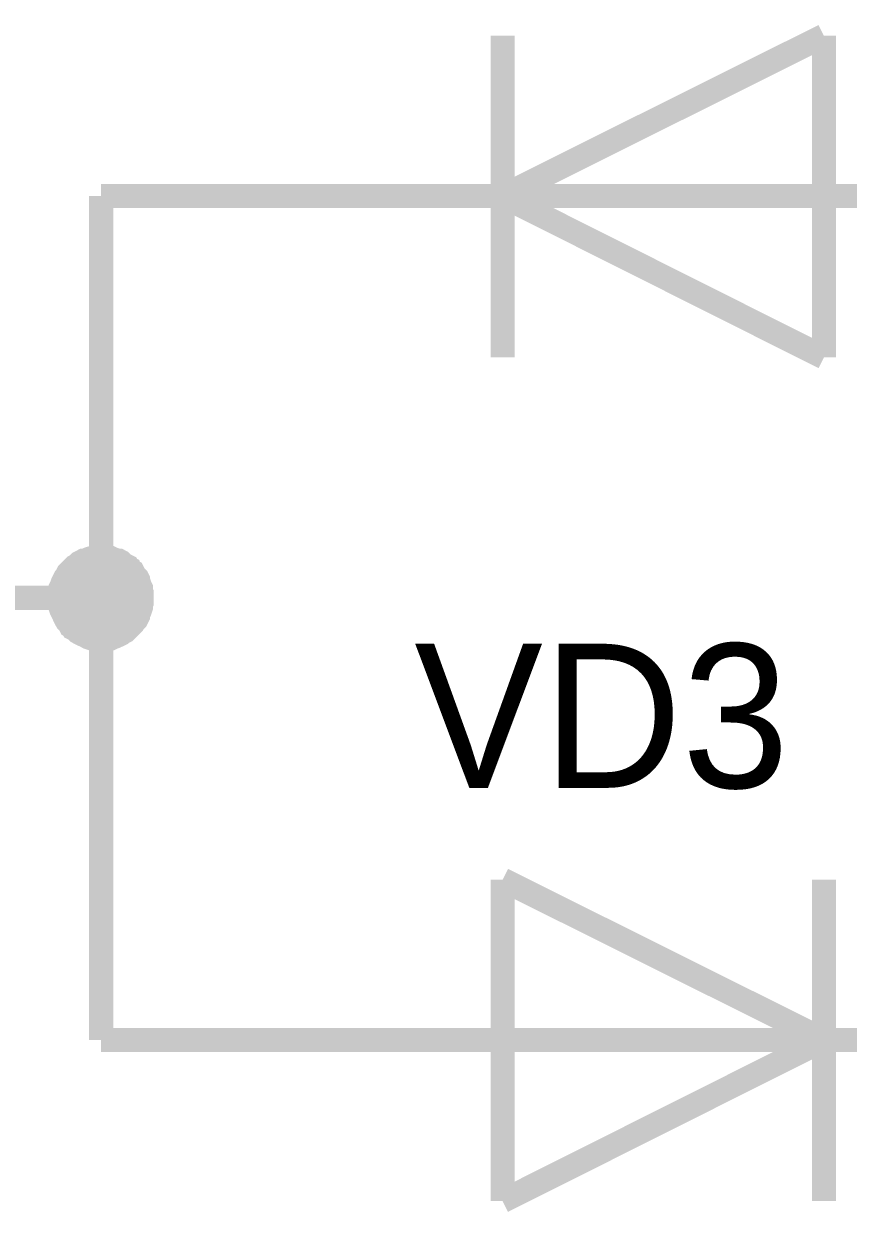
# Model space of a CAD drawing. Header units: inches. Extents: x 0 to 420, y 0 to 297.
# Drawn here: x 208.54 to 218.8, y 184.34 to 199.14 of the extents above; entities that cross this region are included whole.
import ezdxf

# ---------------------------------------------------------------- set-up
doc = ezdxf.new("R2010")
doc.units = ezdxf.units.IN
doc.layers.add('Sheet', color=255, linetype='Continuous')

msp = doc.modelspace()

# ---------------------------------------------------------------- linework, layer by layer
at = {"layer": 'Sheet'}
for points, const_width in [([(214.502, 196.996), (218.5, 198.99)], 0.3), ([(214.502, 198.99), (214.502, 194.99)], 0.3), ([(218.5, 198.99), (218.5, 194.99)], 0.3), ([(214.502, 196.996), (209.507, 196.996)], 0.3), ([(209.507, 186.499), (209.507, 191.999), (209.507, 196.996)], 0.3), ([(218.5, 194.99), (214.502, 196.996)], 0.3), ([(218.5, 196.996), (214.502, 196.996)], 0.3), ([(218.5, 196.996), (223.506, 196.996)], 0.3), ([(208.992, 191.999), (208.992, 192.022), (208.992, 192.055), (209.003, 192.078), (209.003, 192.1), (209.003, 192.122), (209.015, 192.145), (209.026, 192.178), (209.037, 192.201), (209.048, 192.223), (209.059, 192.246), (209.07, 192.257), (209.082, 192.279), (209.093, 192.302), (209.115, 192.324), (209.126, 192.335), (209.149, 192.358), (209.16, 192.369), (209.182, 192.391), (209.205, 192.402), (209.216, 192.414), (209.238, 192.436), (209.261, 192.447), (209.283, 192.459), (209.306, 192.459), (209.328, 192.47), (209.35, 192.481), (209.384, 192.492), (209.406, 192.492), (209.429, 192.492), (209.451, 192.503), (209.485, 192.503), (209.507, 192.503)], 0.3), ([(208.992, 191.999), (208.992, 192.022), (208.992, 192.055), (209.003, 192.078), (209.003, 192.1), (209.003, 192.122), (209.015, 192.145), (209.026, 192.178), (209.037, 192.201), (209.048, 192.223), (209.059, 192.246), (209.07, 192.257), (209.082, 192.279), (209.093, 192.302), (209.115, 192.324), (209.126, 192.335), (209.149, 192.358), (209.16, 192.369), (209.182, 192.391), (209.205, 192.402), (209.216, 192.414), (209.238, 192.436), (209.261, 192.447), (209.283, 192.459), (209.306, 192.459), (209.328, 192.47), (209.35, 192.481), (209.384, 192.492), (209.406, 192.492), (209.429, 192.492), (209.451, 192.503), (209.485, 192.503), (209.507, 192.503)], 0.3), ([(208.992, 191.999), (208.992, 192.022), (208.992, 192.055), (209.003, 192.078), (209.003, 192.1), (209.003, 192.122), (209.015, 192.145), (209.026, 192.178), (209.037, 192.201), (209.048, 192.223), (209.059, 192.246), (209.07, 192.257), (209.082, 192.279), (209.093, 192.302), (209.115, 192.324), (209.126, 192.335), (209.149, 192.358), (209.16, 192.369), (209.182, 192.391), (209.205, 192.402), (209.216, 192.414), (209.238, 192.436), (209.261, 192.447), (209.283, 192.459), (209.306, 192.459), (209.328, 192.47), (209.35, 192.481), (209.384, 192.492), (209.406, 192.492), (209.429, 192.492), (209.451, 192.503), (209.485, 192.503), (209.507, 192.503)], 0.3), ([(208.992, 191.999), (208.992, 192.022), (208.992, 192.055), (209.003, 192.078), (209.003, 192.1), (209.003, 192.122), (209.015, 192.145), (209.026, 192.178), (209.037, 192.201), (209.048, 192.223), (209.059, 192.246), (209.07, 192.257), (209.082, 192.279), (209.093, 192.302), (209.115, 192.324), (209.126, 192.335), (209.149, 192.358), (209.16, 192.369), (209.182, 192.391), (209.205, 192.402), (209.216, 192.414), (209.238, 192.436), (209.261, 192.447), (209.283, 192.459), (209.306, 192.459), (209.328, 192.47), (209.35, 192.481), (209.384, 192.492), (209.406, 192.492), (209.429, 192.492), (209.451, 192.503), (209.485, 192.503), (209.507, 192.503)], 0.3), ([(208.992, 191.999), (208.992, 192.022), (208.992, 192.055), (209.003, 192.078), (209.003, 192.1), (209.003, 192.122), (209.015, 192.145), (209.026, 192.178), (209.037, 192.201), (209.048, 192.223), (209.059, 192.246), (209.07, 192.257), (209.082, 192.279), (209.093, 192.302), (209.115, 192.324), (209.126, 192.335), (209.149, 192.358), (209.16, 192.369), (209.182, 192.391), (209.205, 192.402), (209.216, 192.414), (209.238, 192.436), (209.261, 192.447), (209.283, 192.459), (209.306, 192.459), (209.328, 192.47), (209.35, 192.481), (209.384, 192.492), (209.406, 192.492), (209.429, 192.492), (209.451, 192.503), (209.485, 192.503), (209.507, 192.503)], 0.3), ([(209.507, 192.503), (209.507, 192.503)], 0.3), ([(209.507, 192.503), (209.53, 192.503), (209.563, 192.503), (209.586, 192.492), (209.608, 192.492), (209.63, 192.492), (209.653, 192.481), (209.686, 192.47), (209.709, 192.459), (209.731, 192.459), (209.754, 192.447), (209.765, 192.436), (209.787, 192.414), (209.81, 192.402), (209.832, 192.391), (209.843, 192.369), (209.866, 192.358), (209.877, 192.335), (209.899, 192.324), (209.91, 192.302), (209.922, 192.279), (209.944, 192.257), (209.955, 192.246), (209.966, 192.223), (209.966, 192.201), (209.978, 192.178), (209.989, 192.145), (210, 192.122), (210, 192.1), (210, 192.078), (210.011, 192.055), (210.011, 192.022), (210.011, 191.999)], 0.3), ([(209.507, 192.503), (209.507, 192.503)], 0.3), ([(209.507, 192.503), (209.53, 192.503), (209.563, 192.503), (209.586, 192.492), (209.608, 192.492), (209.63, 192.492), (209.653, 192.481), (209.686, 192.47), (209.709, 192.459), (209.731, 192.459), (209.754, 192.447), (209.765, 192.436), (209.787, 192.414), (209.81, 192.402), (209.832, 192.391), (209.843, 192.369), (209.866, 192.358), (209.877, 192.335), (209.899, 192.324), (209.91, 192.302), (209.922, 192.279), (209.944, 192.257), (209.955, 192.246), (209.966, 192.223), (209.966, 192.201), (209.978, 192.178), (209.989, 192.145), (210, 192.122), (210, 192.1), (210, 192.078), (210.011, 192.055), (210.011, 192.022), (210.011, 191.999)], 0.3), ([(209.507, 192.503), (209.507, 192.503)], 0.3), ([(209.507, 192.503), (209.53, 192.503), (209.563, 192.503), (209.586, 192.492), (209.608, 192.492), (209.63, 192.492), (209.653, 192.481), (209.686, 192.47), (209.709, 192.459), (209.731, 192.459), (209.754, 192.447), (209.765, 192.436), (209.787, 192.414), (209.81, 192.402), (209.832, 192.391), (209.843, 192.369), (209.866, 192.358), (209.877, 192.335), (209.899, 192.324), (209.91, 192.302), (209.922, 192.279), (209.944, 192.257), (209.955, 192.246), (209.966, 192.223), (209.966, 192.201), (209.978, 192.178), (209.989, 192.145), (210, 192.122), (210, 192.1), (210, 192.078), (210.011, 192.055), (210.011, 192.022), (210.011, 191.999)], 0.3), ([(209.507, 192.503), (209.507, 192.503)], 0.3), ([(209.507, 192.503), (209.53, 192.503), (209.563, 192.503), (209.586, 192.492), (209.608, 192.492), (209.63, 192.492), (209.653, 192.481), (209.686, 192.47), (209.709, 192.459), (209.731, 192.459), (209.754, 192.447), (209.765, 192.436), (209.787, 192.414), (209.81, 192.402), (209.832, 192.391), (209.843, 192.369), (209.866, 192.358), (209.877, 192.335), (209.899, 192.324), (209.91, 192.302), (209.922, 192.279), (209.944, 192.257), (209.955, 192.246), (209.966, 192.223), (209.966, 192.201), (209.978, 192.178), (209.989, 192.145), (210, 192.122), (210, 192.1), (210, 192.078), (210.011, 192.055), (210.011, 192.022), (210.011, 191.999)], 0.3), ([(209.507, 192.503), (209.507, 192.503)], 0.3), ([(209.507, 192.503), (209.53, 192.503), (209.563, 192.503), (209.586, 192.492), (209.608, 192.492), (209.63, 192.492), (209.653, 192.481), (209.686, 192.47), (209.709, 192.459), (209.731, 192.459), (209.754, 192.447), (209.765, 192.436), (209.787, 192.414), (209.81, 192.402), (209.832, 192.391), (209.843, 192.369), (209.866, 192.358), (209.877, 192.335), (209.899, 192.324), (209.91, 192.302), (209.922, 192.279), (209.944, 192.257), (209.955, 192.246), (209.966, 192.223), (209.966, 192.201), (209.978, 192.178), (209.989, 192.145), (210, 192.122), (210, 192.1), (210, 192.078), (210.011, 192.055), (210.011, 192.022), (210.011, 191.999)], 0.3), ([(208.992, 191.999), (208.992, 192.022), (208.992, 192.055), (209.003, 192.078), (209.003, 192.1), (209.003, 192.122), (209.015, 192.145), (209.026, 192.178), (209.037, 192.201), (209.048, 192.223), (209.059, 192.246), (209.07, 192.257), (209.082, 192.279), (209.093, 192.302), (209.115, 192.324), (209.126, 192.335), (209.149, 192.358), (209.16, 192.369), (209.182, 192.391), (209.205, 192.402), (209.216, 192.414), (209.238, 192.436), (209.261, 192.447), (209.283, 192.459), (209.306, 192.459), (209.328, 192.47), (209.35, 192.481), (209.384, 192.492), (209.406, 192.492), (209.429, 192.492), (209.451, 192.503), (209.485, 192.503), (209.507, 192.503)], 0.0991), ([(208.992, 191.999), (208.992, 192.022), (208.992, 192.055), (209.003, 192.078), (209.003, 192.1), (209.003, 192.122), (209.015, 192.145), (209.026, 192.178), (209.037, 192.201), (209.048, 192.223), (209.059, 192.246), (209.07, 192.257), (209.082, 192.279), (209.093, 192.302), (209.115, 192.324), (209.126, 192.335), (209.149, 192.358), (209.16, 192.369), (209.182, 192.391), (209.205, 192.402), (209.216, 192.414), (209.238, 192.436), (209.261, 192.447), (209.283, 192.459), (209.306, 192.459), (209.328, 192.47), (209.35, 192.481), (209.384, 192.492), (209.406, 192.492), (209.429, 192.492), (209.451, 192.503), (209.485, 192.503), (209.507, 192.503)], 0.0991), ([(208.992, 191.999), (208.992, 192.022), (208.992, 192.055), (209.003, 192.078), (209.003, 192.1), (209.003, 192.122), (209.015, 192.145), (209.026, 192.178), (209.037, 192.201), (209.048, 192.223), (209.059, 192.246), (209.07, 192.257), (209.082, 192.279), (209.093, 192.302), (209.115, 192.324), (209.126, 192.335), (209.149, 192.358), (209.16, 192.369), (209.182, 192.391), (209.205, 192.402), (209.216, 192.414), (209.238, 192.436), (209.261, 192.447), (209.283, 192.459), (209.306, 192.459), (209.328, 192.47), (209.35, 192.481), (209.384, 192.492), (209.406, 192.492), (209.429, 192.492), (209.451, 192.503), (209.485, 192.503), (209.507, 192.503)], 0.0991), ([(208.992, 191.999), (208.992, 192.022), (208.992, 192.055), (209.003, 192.078), (209.003, 192.1), (209.003, 192.122), (209.015, 192.145), (209.026, 192.178), (209.037, 192.201), (209.048, 192.223), (209.059, 192.246), (209.07, 192.257), (209.082, 192.279), (209.093, 192.302), (209.115, 192.324), (209.126, 192.335), (209.149, 192.358), (209.16, 192.369), (209.182, 192.391), (209.205, 192.402), (209.216, 192.414), (209.238, 192.436), (209.261, 192.447), (209.283, 192.459), (209.306, 192.459), (209.328, 192.47), (209.35, 192.481), (209.384, 192.492), (209.406, 192.492), (209.429, 192.492), (209.451, 192.503), (209.485, 192.503), (209.507, 192.503)], 0.0991), ([(208.992, 191.999), (208.992, 192.022), (208.992, 192.055), (209.003, 192.078), (209.003, 192.1), (209.003, 192.122), (209.015, 192.145), (209.026, 192.178), (209.037, 192.201), (209.048, 192.223), (209.059, 192.246), (209.07, 192.257), (209.082, 192.279), (209.093, 192.302), (209.115, 192.324), (209.126, 192.335), (209.149, 192.358), (209.16, 192.369), (209.182, 192.391), (209.205, 192.402), (209.216, 192.414), (209.238, 192.436), (209.261, 192.447), (209.283, 192.459), (209.306, 192.459), (209.328, 192.47), (209.35, 192.481), (209.384, 192.492), (209.406, 192.492), (209.429, 192.492), (209.451, 192.503), (209.485, 192.503), (209.507, 192.503)], 0.0991), ([(209.507, 192.503), (209.507, 192.503)], 0.0991), ([(209.507, 192.503), (209.53, 192.503), (209.563, 192.503), (209.586, 192.492), (209.608, 192.492), (209.63, 192.492), (209.653, 192.481), (209.686, 192.47), (209.709, 192.459), (209.731, 192.459), (209.754, 192.447), (209.765, 192.436), (209.787, 192.414), (209.81, 192.402), (209.832, 192.391), (209.843, 192.369), (209.866, 192.358), (209.877, 192.335), (209.899, 192.324), (209.91, 192.302), (209.922, 192.279), (209.944, 192.257), (209.955, 192.246), (209.966, 192.223), (209.966, 192.201), (209.978, 192.178), (209.989, 192.145), (210, 192.122), (210, 192.1), (210, 192.078), (210.011, 192.055), (210.011, 192.022), (210.011, 191.999)], 0.0991), ([(209.507, 192.503), (209.507, 192.503)], 0.0991), ([(209.507, 192.503), (209.53, 192.503), (209.563, 192.503), (209.586, 192.492), (209.608, 192.492), (209.63, 192.492), (209.653, 192.481), (209.686, 192.47), (209.709, 192.459), (209.731, 192.459), (209.754, 192.447), (209.765, 192.436), (209.787, 192.414), (209.81, 192.402), (209.832, 192.391), (209.843, 192.369), (209.866, 192.358), (209.877, 192.335), (209.899, 192.324), (209.91, 192.302), (209.922, 192.279), (209.944, 192.257), (209.955, 192.246), (209.966, 192.223), (209.966, 192.201), (209.978, 192.178), (209.989, 192.145), (210, 192.122), (210, 192.1), (210, 192.078), (210.011, 192.055), (210.011, 192.022), (210.011, 191.999)], 0.0991), ([(209.507, 192.503), (209.507, 192.503)], 0.0991), ([(209.507, 192.503), (209.53, 192.503), (209.563, 192.503), (209.586, 192.492), (209.608, 192.492), (209.63, 192.492), (209.653, 192.481), (209.686, 192.47), (209.709, 192.459), (209.731, 192.459), (209.754, 192.447), (209.765, 192.436), (209.787, 192.414), (209.81, 192.402), (209.832, 192.391), (209.843, 192.369), (209.866, 192.358), (209.877, 192.335), (209.899, 192.324), (209.91, 192.302), (209.922, 192.279), (209.944, 192.257), (209.955, 192.246), (209.966, 192.223), (209.966, 192.201), (209.978, 192.178), (209.989, 192.145), (210, 192.122), (210, 192.1), (210, 192.078), (210.011, 192.055), (210.011, 192.022), (210.011, 191.999)], 0.0991), ([(209.507, 192.503), (209.507, 192.503)], 0.0991), ([(209.507, 192.503), (209.53, 192.503), (209.563, 192.503), (209.586, 192.492), (209.608, 192.492), (209.63, 192.492), (209.653, 192.481), (209.686, 192.47), (209.709, 192.459), (209.731, 192.459), (209.754, 192.447), (209.765, 192.436), (209.787, 192.414), (209.81, 192.402), (209.832, 192.391), (209.843, 192.369), (209.866, 192.358), (209.877, 192.335), (209.899, 192.324), (209.91, 192.302), (209.922, 192.279), (209.944, 192.257), (209.955, 192.246), (209.966, 192.223), (209.966, 192.201), (209.978, 192.178), (209.989, 192.145), (210, 192.122), (210, 192.1), (210, 192.078), (210.011, 192.055), (210.011, 192.022), (210.011, 191.999)], 0.0991), ([(209.507, 192.503), (209.507, 192.503)], 0.0991), ([(209.507, 192.503), (209.53, 192.503), (209.563, 192.503), (209.586, 192.492), (209.608, 192.492), (209.63, 192.492), (209.653, 192.481), (209.686, 192.47), (209.709, 192.459), (209.731, 192.459), (209.754, 192.447), (209.765, 192.436), (209.787, 192.414), (209.81, 192.402), (209.832, 192.391), (209.843, 192.369), (209.866, 192.358), (209.877, 192.335), (209.899, 192.324), (209.91, 192.302), (209.922, 192.279), (209.944, 192.257), (209.955, 192.246), (209.966, 192.223), (209.966, 192.201), (209.978, 192.178), (209.989, 192.145), (210, 192.122), (210, 192.1), (210, 192.078), (210.011, 192.055), (210.011, 192.022), (210.011, 191.999)], 0.0991), ([(204.501, 191.999), (209.507, 191.999)], 0.3), ([(209.507, 191.484), (209.485, 191.484), (209.451, 191.484), (209.429, 191.495), (209.406, 191.495), (209.384, 191.495), (209.35, 191.506), (209.328, 191.518), (209.306, 191.529), (209.283, 191.54), (209.261, 191.551), (209.238, 191.562), (209.216, 191.574), (209.205, 191.585), (209.182, 191.607), (209.16, 191.618), (209.149, 191.641), (209.126, 191.652), (209.115, 191.674), (209.093, 191.697), (209.082, 191.708), (209.07, 191.73), (209.059, 191.753), (209.048, 191.775), (209.037, 191.798), (209.026, 191.82), (209.015, 191.842), (209.003, 191.876), (209.003, 191.898), (209.003, 191.921), (208.992, 191.943), (208.992, 191.977), (208.992, 191.999)], 0.3), ([(208.992, 191.999), (208.992, 191.999)], 0.3), ([(209.507, 191.484), (209.485, 191.484), (209.451, 191.484), (209.429, 191.495), (209.406, 191.495), (209.384, 191.495), (209.35, 191.506), (209.328, 191.518), (209.306, 191.529), (209.283, 191.54), (209.261, 191.551), (209.238, 191.562), (209.216, 191.574), (209.205, 191.585), (209.182, 191.607), (209.16, 191.618), (209.149, 191.641), (209.126, 191.652), (209.115, 191.674), (209.093, 191.697), (209.082, 191.708), (209.07, 191.73), (209.059, 191.753), (209.048, 191.775), (209.037, 191.798), (209.026, 191.82), (209.015, 191.842), (209.003, 191.876), (209.003, 191.898), (209.003, 191.921), (208.992, 191.943), (208.992, 191.977), (208.992, 191.999)], 0.3), ([(208.992, 191.999), (208.992, 191.999)], 0.3), ([(209.507, 191.484), (209.485, 191.484), (209.451, 191.484), (209.429, 191.495), (209.406, 191.495), (209.384, 191.495), (209.35, 191.506), (209.328, 191.518), (209.306, 191.529), (209.283, 191.54), (209.261, 191.551), (209.238, 191.562), (209.216, 191.574), (209.205, 191.585), (209.182, 191.607), (209.16, 191.618), (209.149, 191.641), (209.126, 191.652), (209.115, 191.674), (209.093, 191.697), (209.082, 191.708), (209.07, 191.73), (209.059, 191.753), (209.048, 191.775), (209.037, 191.798), (209.026, 191.82), (209.015, 191.842), (209.003, 191.876), (209.003, 191.898), (209.003, 191.921), (208.992, 191.943), (208.992, 191.977), (208.992, 191.999)], 0.3), ([(208.992, 191.999), (208.992, 191.999)], 0.3), ([(209.507, 191.484), (209.485, 191.484), (209.451, 191.484), (209.429, 191.495), (209.406, 191.495), (209.384, 191.495), (209.35, 191.506), (209.328, 191.518), (209.306, 191.529), (209.283, 191.54), (209.261, 191.551), (209.238, 191.562), (209.216, 191.574), (209.205, 191.585), (209.182, 191.607), (209.16, 191.618), (209.149, 191.641), (209.126, 191.652), (209.115, 191.674), (209.093, 191.697), (209.082, 191.708), (209.07, 191.73), (209.059, 191.753), (209.048, 191.775), (209.037, 191.798), (209.026, 191.82), (209.015, 191.842), (209.003, 191.876), (209.003, 191.898), (209.003, 191.921), (208.992, 191.943), (208.992, 191.977), (208.992, 191.999)], 0.3), ([(208.992, 191.999), (208.992, 191.999)], 0.3), ([(209.507, 191.484), (209.485, 191.484), (209.451, 191.484), (209.429, 191.495), (209.406, 191.495), (209.384, 191.495), (209.35, 191.506), (209.328, 191.518), (209.306, 191.529), (209.283, 191.54), (209.261, 191.551), (209.238, 191.562), (209.216, 191.574), (209.205, 191.585), (209.182, 191.607), (209.16, 191.618), (209.149, 191.641), (209.126, 191.652), (209.115, 191.674), (209.093, 191.697), (209.082, 191.708), (209.07, 191.73), (209.059, 191.753), (209.048, 191.775), (209.037, 191.798), (209.026, 191.82), (209.015, 191.842), (209.003, 191.876), (209.003, 191.898), (209.003, 191.921), (208.992, 191.943), (208.992, 191.977), (208.992, 191.999)], 0.3), ([(208.992, 191.999), (208.992, 191.999)], 0.3), ([(209.507, 191.484), (209.485, 191.484), (209.451, 191.484), (209.429, 191.495), (209.406, 191.495), (209.384, 191.495), (209.35, 191.506), (209.328, 191.518), (209.306, 191.529), (209.283, 191.54), (209.261, 191.551), (209.238, 191.562), (209.216, 191.574), (209.205, 191.585), (209.182, 191.607), (209.16, 191.618), (209.149, 191.641), (209.126, 191.652), (209.115, 191.674), (209.093, 191.697), (209.082, 191.708), (209.07, 191.73), (209.059, 191.753), (209.048, 191.775), (209.037, 191.798), (209.026, 191.82), (209.015, 191.842), (209.003, 191.876), (209.003, 191.898), (209.003, 191.921), (208.992, 191.943), (208.992, 191.977), (208.992, 191.999)], 0.0991), ([(208.992, 191.999), (208.992, 191.999)], 0.0991), ([(209.507, 191.484), (209.485, 191.484), (209.451, 191.484), (209.429, 191.495), (209.406, 191.495), (209.384, 191.495), (209.35, 191.506), (209.328, 191.518), (209.306, 191.529), (209.283, 191.54), (209.261, 191.551), (209.238, 191.562), (209.216, 191.574), (209.205, 191.585), (209.182, 191.607), (209.16, 191.618), (209.149, 191.641), (209.126, 191.652), (209.115, 191.674), (209.093, 191.697), (209.082, 191.708), (209.07, 191.73), (209.059, 191.753), (209.048, 191.775), (209.037, 191.798), (209.026, 191.82), (209.015, 191.842), (209.003, 191.876), (209.003, 191.898), (209.003, 191.921), (208.992, 191.943), (208.992, 191.977), (208.992, 191.999)], 0.0991), ([(208.992, 191.999), (208.992, 191.999)], 0.0991), ([(209.507, 191.484), (209.485, 191.484), (209.451, 191.484), (209.429, 191.495), (209.406, 191.495), (209.384, 191.495), (209.35, 191.506), (209.328, 191.518), (209.306, 191.529), (209.283, 191.54), (209.261, 191.551), (209.238, 191.562), (209.216, 191.574), (209.205, 191.585), (209.182, 191.607), (209.16, 191.618), (209.149, 191.641), (209.126, 191.652), (209.115, 191.674), (209.093, 191.697), (209.082, 191.708), (209.07, 191.73), (209.059, 191.753), (209.048, 191.775), (209.037, 191.798), (209.026, 191.82), (209.015, 191.842), (209.003, 191.876), (209.003, 191.898), (209.003, 191.921), (208.992, 191.943), (208.992, 191.977), (208.992, 191.999)], 0.0991), ([(208.992, 191.999), (208.992, 191.999)], 0.0991), ([(209.507, 191.484), (209.485, 191.484), (209.451, 191.484), (209.429, 191.495), (209.406, 191.495), (209.384, 191.495), (209.35, 191.506), (209.328, 191.518), (209.306, 191.529), (209.283, 191.54), (209.261, 191.551), (209.238, 191.562), (209.216, 191.574), (209.205, 191.585), (209.182, 191.607), (209.16, 191.618), (209.149, 191.641), (209.126, 191.652), (209.115, 191.674), (209.093, 191.697), (209.082, 191.708), (209.07, 191.73), (209.059, 191.753), (209.048, 191.775), (209.037, 191.798), (209.026, 191.82), (209.015, 191.842), (209.003, 191.876), (209.003, 191.898), (209.003, 191.921), (208.992, 191.943), (208.992, 191.977), (208.992, 191.999)], 0.0991), ([(208.992, 191.999), (208.992, 191.999)], 0.0991), ([(209.507, 191.484), (209.485, 191.484), (209.451, 191.484), (209.429, 191.495), (209.406, 191.495), (209.384, 191.495), (209.35, 191.506), (209.328, 191.518), (209.306, 191.529), (209.283, 191.54), (209.261, 191.551), (209.238, 191.562), (209.216, 191.574), (209.205, 191.585), (209.182, 191.607), (209.16, 191.618), (209.149, 191.641), (209.126, 191.652), (209.115, 191.674), (209.093, 191.697), (209.082, 191.708), (209.07, 191.73), (209.059, 191.753), (209.048, 191.775), (209.037, 191.798), (209.026, 191.82), (209.015, 191.842), (209.003, 191.876), (209.003, 191.898), (209.003, 191.921), (208.992, 191.943), (208.992, 191.977), (208.992, 191.999)], 0.0991), ([(208.992, 191.999), (208.992, 191.999)], 0.0991), ([(210.011, 191.999), (210.011, 191.977), (210.011, 191.943), (210, 191.921), (210, 191.898), (210, 191.876), (209.989, 191.842), (209.978, 191.82), (209.966, 191.798), (209.966, 191.775), (209.955, 191.753), (209.944, 191.73), (209.922, 191.708), (209.91, 191.697), (209.899, 191.674), (209.877, 191.652), (209.866, 191.641), (209.843, 191.618), (209.832, 191.607), (209.81, 191.585), (209.787, 191.574), (209.765, 191.562), (209.754, 191.551), (209.731, 191.54), (209.709, 191.529), (209.686, 191.518), (209.653, 191.506), (209.63, 191.495), (209.608, 191.495), (209.586, 191.495), (209.563, 191.484), (209.53, 191.484), (209.507, 191.484)], 0.3), ([(210.011, 191.999), (210.011, 191.977), (210.011, 191.943), (210, 191.921), (210, 191.898), (210, 191.876), (209.989, 191.842), (209.978, 191.82), (209.966, 191.798), (209.966, 191.775), (209.955, 191.753), (209.944, 191.73), (209.922, 191.708), (209.91, 191.697), (209.899, 191.674), (209.877, 191.652), (209.866, 191.641), (209.843, 191.618), (209.832, 191.607), (209.81, 191.585), (209.787, 191.574), (209.765, 191.562), (209.754, 191.551), (209.731, 191.54), (209.709, 191.529), (209.686, 191.518), (209.653, 191.506), (209.63, 191.495), (209.608, 191.495), (209.586, 191.495), (209.563, 191.484), (209.53, 191.484), (209.507, 191.484)], 0.3), ([(210.011, 191.999), (210.011, 191.977), (210.011, 191.943), (210, 191.921), (210, 191.898), (210, 191.876), (209.989, 191.842), (209.978, 191.82), (209.966, 191.798), (209.966, 191.775), (209.955, 191.753), (209.944, 191.73), (209.922, 191.708), (209.91, 191.697), (209.899, 191.674), (209.877, 191.652), (209.866, 191.641), (209.843, 191.618), (209.832, 191.607), (209.81, 191.585), (209.787, 191.574), (209.765, 191.562), (209.754, 191.551), (209.731, 191.54), (209.709, 191.529), (209.686, 191.518), (209.653, 191.506), (209.63, 191.495), (209.608, 191.495), (209.586, 191.495), (209.563, 191.484), (209.53, 191.484), (209.507, 191.484)], 0.3), ([(210.011, 191.999), (210.011, 191.977), (210.011, 191.943), (210, 191.921), (210, 191.898), (210, 191.876), (209.989, 191.842), (209.978, 191.82), (209.966, 191.798), (209.966, 191.775), (209.955, 191.753), (209.944, 191.73), (209.922, 191.708), (209.91, 191.697), (209.899, 191.674), (209.877, 191.652), (209.866, 191.641), (209.843, 191.618), (209.832, 191.607), (209.81, 191.585), (209.787, 191.574), (209.765, 191.562), (209.754, 191.551), (209.731, 191.54), (209.709, 191.529), (209.686, 191.518), (209.653, 191.506), (209.63, 191.495), (209.608, 191.495), (209.586, 191.495), (209.563, 191.484), (209.53, 191.484), (209.507, 191.484)], 0.3), ([(210.011, 191.999), (210.011, 191.977), (210.011, 191.943), (210, 191.921), (210, 191.898), (210, 191.876), (209.989, 191.842), (209.978, 191.82), (209.966, 191.798), (209.966, 191.775), (209.955, 191.753), (209.944, 191.73), (209.922, 191.708), (209.91, 191.697), (209.899, 191.674), (209.877, 191.652), (209.866, 191.641), (209.843, 191.618), (209.832, 191.607), (209.81, 191.585), (209.787, 191.574), (209.765, 191.562), (209.754, 191.551), (209.731, 191.54), (209.709, 191.529), (209.686, 191.518), (209.653, 191.506), (209.63, 191.495), (209.608, 191.495), (209.586, 191.495), (209.563, 191.484), (209.53, 191.484), (209.507, 191.484)], 0.3), ([(210.011, 191.999), (210.011, 191.977), (210.011, 191.943), (210, 191.921), (210, 191.898), (210, 191.876), (209.989, 191.842), (209.978, 191.82), (209.966, 191.798), (209.966, 191.775), (209.955, 191.753), (209.944, 191.73), (209.922, 191.708), (209.91, 191.697), (209.899, 191.674), (209.877, 191.652), (209.866, 191.641), (209.843, 191.618), (209.832, 191.607), (209.81, 191.585), (209.787, 191.574), (209.765, 191.562), (209.754, 191.551), (209.731, 191.54), (209.709, 191.529), (209.686, 191.518), (209.653, 191.506), (209.63, 191.495), (209.608, 191.495), (209.586, 191.495), (209.563, 191.484), (209.53, 191.484), (209.507, 191.484)], 0.0991), ([(210.011, 191.999), (210.011, 191.977), (210.011, 191.943), (210, 191.921), (210, 191.898), (210, 191.876), (209.989, 191.842), (209.978, 191.82), (209.966, 191.798), (209.966, 191.775), (209.955, 191.753), (209.944, 191.73), (209.922, 191.708), (209.91, 191.697), (209.899, 191.674), (209.877, 191.652), (209.866, 191.641), (209.843, 191.618), (209.832, 191.607), (209.81, 191.585), (209.787, 191.574), (209.765, 191.562), (209.754, 191.551), (209.731, 191.54), (209.709, 191.529), (209.686, 191.518), (209.653, 191.506), (209.63, 191.495), (209.608, 191.495), (209.586, 191.495), (209.563, 191.484), (209.53, 191.484), (209.507, 191.484)], 0.0991), ([(210.011, 191.999), (210.011, 191.977), (210.011, 191.943), (210, 191.921), (210, 191.898), (210, 191.876), (209.989, 191.842), (209.978, 191.82), (209.966, 191.798), (209.966, 191.775), (209.955, 191.753), (209.944, 191.73), (209.922, 191.708), (209.91, 191.697), (209.899, 191.674), (209.877, 191.652), (209.866, 191.641), (209.843, 191.618), (209.832, 191.607), (209.81, 191.585), (209.787, 191.574), (209.765, 191.562), (209.754, 191.551), (209.731, 191.54), (209.709, 191.529), (209.686, 191.518), (209.653, 191.506), (209.63, 191.495), (209.608, 191.495), (209.586, 191.495), (209.563, 191.484), (209.53, 191.484), (209.507, 191.484)], 0.0991), ([(210.011, 191.999), (210.011, 191.977), (210.011, 191.943), (210, 191.921), (210, 191.898), (210, 191.876), (209.989, 191.842), (209.978, 191.82), (209.966, 191.798), (209.966, 191.775), (209.955, 191.753), (209.944, 191.73), (209.922, 191.708), (209.91, 191.697), (209.899, 191.674), (209.877, 191.652), (209.866, 191.641), (209.843, 191.618), (209.832, 191.607), (209.81, 191.585), (209.787, 191.574), (209.765, 191.562), (209.754, 191.551), (209.731, 191.54), (209.709, 191.529), (209.686, 191.518), (209.653, 191.506), (209.63, 191.495), (209.608, 191.495), (209.586, 191.495), (209.563, 191.484), (209.53, 191.484), (209.507, 191.484)], 0.0991), ([(210.011, 191.999), (210.011, 191.977), (210.011, 191.943), (210, 191.921), (210, 191.898), (210, 191.876), (209.989, 191.842), (209.978, 191.82), (209.966, 191.798), (209.966, 191.775), (209.955, 191.753), (209.944, 191.73), (209.922, 191.708), (209.91, 191.697), (209.899, 191.674), (209.877, 191.652), (209.866, 191.641), (209.843, 191.618), (209.832, 191.607), (209.81, 191.585), (209.787, 191.574), (209.765, 191.562), (209.754, 191.551), (209.731, 191.54), (209.709, 191.529), (209.686, 191.518), (209.653, 191.506), (209.63, 191.495), (209.608, 191.495), (209.586, 191.495), (209.563, 191.484), (209.53, 191.484), (209.507, 191.484)], 0.0991), ([(210.011, 191.999), (210.011, 191.999), (210.011, 191.999), (210.011, 191.999), (210.011, 191.999), (210.011, 191.999), (210.011, 191.999), (210.011, 191.999), (210.011, 191.999), (210.011, 191.999), (210.011, 191.999), (210.011, 191.999), (210.011, 191.999), (210.011, 191.999), (210.011, 191.999), (210.011, 191.999), (210.011, 191.999), (210.011, 191.999), (210.011, 191.999), (210.011, 191.999), (210.011, 191.999), (210.011, 191.999), (210.011, 191.999), (210.011, 191.999), (210.011, 191.999), (210.011, 191.999), (210.011, 191.999), (210.011, 191.999), (210.011, 191.999), (210.011, 191.999), (210.011, 191.999), (210.011, 191.999), (210.011, 191.999)], 0.3), ([(210.011, 191.999), (210.011, 191.999)], 0.3), ([(210.011, 191.999), (210.011, 191.999), (210.011, 191.999), (210.011, 191.999), (210.011, 191.999), (210.011, 191.999), (210.011, 191.999), (210.011, 191.999), (210.011, 191.999), (210.011, 191.999), (210.011, 191.999), (210.011, 191.999), (210.011, 191.999), (210.011, 191.999), (210.011, 191.999), (210.011, 191.999), (210.011, 191.999), (210.011, 191.999), (210.011, 191.999), (210.011, 191.999), (210.011, 191.999), (210.011, 191.999), (210.011, 191.999), (210.011, 191.999), (210.011, 191.999), (210.011, 191.999), (210.011, 191.999), (210.011, 191.999), (210.011, 191.999), (210.011, 191.999), (210.011, 191.999), (210.011, 191.999), (210.011, 191.999)], 0.3), ([(210.011, 191.999), (210.011, 191.999)], 0.3), ([(210.011, 191.999), (210.011, 191.999), (210.011, 191.999), (210.011, 191.999), (210.011, 191.999), (210.011, 191.999), (210.011, 191.999), (210.011, 191.999), (210.011, 191.999), (210.011, 191.999), (210.011, 191.999), (210.011, 191.999), (210.011, 191.999), (210.011, 191.999), (210.011, 191.999), (210.011, 191.999), (210.011, 191.999), (210.011, 191.999), (210.011, 191.999), (210.011, 191.999), (210.011, 191.999), (210.011, 191.999), (210.011, 191.999), (210.011, 191.999), (210.011, 191.999), (210.011, 191.999), (210.011, 191.999), (210.011, 191.999), (210.011, 191.999), (210.011, 191.999), (210.011, 191.999), (210.011, 191.999), (210.011, 191.999)], 0.3), ([(210.011, 191.999), (210.011, 191.999)], 0.3), ([(210.011, 191.999), (210.011, 191.999), (210.011, 191.999), (210.011, 191.999), (210.011, 191.999), (210.011, 191.999), (210.011, 191.999), (210.011, 191.999), (210.011, 191.999), (210.011, 191.999), (210.011, 191.999), (210.011, 191.999), (210.011, 191.999), (210.011, 191.999), (210.011, 191.999), (210.011, 191.999), (210.011, 191.999), (210.011, 191.999), (210.011, 191.999), (210.011, 191.999), (210.011, 191.999), (210.011, 191.999), (210.011, 191.999), (210.011, 191.999), (210.011, 191.999), (210.011, 191.999), (210.011, 191.999), (210.011, 191.999), (210.011, 191.999), (210.011, 191.999), (210.011, 191.999), (210.011, 191.999), (210.011, 191.999)], 0.3), ([(210.011, 191.999), (210.011, 191.999)], 0.3), ([(210.011, 191.999), (210.011, 191.999), (210.011, 191.999), (210.011, 191.999), (210.011, 191.999), (210.011, 191.999), (210.011, 191.999), (210.011, 191.999), (210.011, 191.999), (210.011, 191.999), (210.011, 191.999), (210.011, 191.999), (210.011, 191.999), (210.011, 191.999), (210.011, 191.999), (210.011, 191.999), (210.011, 191.999), (210.011, 191.999), (210.011, 191.999), (210.011, 191.999), (210.011, 191.999), (210.011, 191.999), (210.011, 191.999), (210.011, 191.999), (210.011, 191.999), (210.011, 191.999), (210.011, 191.999), (210.011, 191.999), (210.011, 191.999), (210.011, 191.999), (210.011, 191.999), (210.011, 191.999), (210.011, 191.999)], 0.3), ([(210.011, 191.999), (210.011, 191.999)], 0.3), ([(210.011, 191.999), (210.011, 191.999), (210.011, 191.999), (210.011, 191.999), (210.011, 191.999), (210.011, 191.999), (210.011, 191.999), (210.011, 191.999), (210.011, 191.999), (210.011, 191.999), (210.011, 191.999), (210.011, 191.999), (210.011, 191.999), (210.011, 191.999), (210.011, 191.999), (210.011, 191.999), (210.011, 191.999), (210.011, 191.999), (210.011, 191.999), (210.011, 191.999), (210.011, 191.999), (210.011, 191.999), (210.011, 191.999), (210.011, 191.999), (210.011, 191.999), (210.011, 191.999), (210.011, 191.999), (210.011, 191.999), (210.011, 191.999), (210.011, 191.999), (210.011, 191.999), (210.011, 191.999), (210.011, 191.999)], 0.0991), ([(210.011, 191.999), (210.011, 191.999)], 0.0991), ([(210.011, 191.999), (210.011, 191.999), (210.011, 191.999), (210.011, 191.999), (210.011, 191.999), (210.011, 191.999), (210.011, 191.999), (210.011, 191.999), (210.011, 191.999), (210.011, 191.999), (210.011, 191.999), (210.011, 191.999), (210.011, 191.999), (210.011, 191.999), (210.011, 191.999), (210.011, 191.999), (210.011, 191.999), (210.011, 191.999), (210.011, 191.999), (210.011, 191.999), (210.011, 191.999), (210.011, 191.999), (210.011, 191.999), (210.011, 191.999), (210.011, 191.999), (210.011, 191.999), (210.011, 191.999), (210.011, 191.999), (210.011, 191.999), (210.011, 191.999), (210.011, 191.999), (210.011, 191.999), (210.011, 191.999)], 0.0991), ([(210.011, 191.999), (210.011, 191.999)], 0.0991), ([(210.011, 191.999), (210.011, 191.999), (210.011, 191.999), (210.011, 191.999), (210.011, 191.999), (210.011, 191.999), (210.011, 191.999), (210.011, 191.999), (210.011, 191.999), (210.011, 191.999), (210.011, 191.999), (210.011, 191.999), (210.011, 191.999), (210.011, 191.999), (210.011, 191.999), (210.011, 191.999), (210.011, 191.999), (210.011, 191.999), (210.011, 191.999), (210.011, 191.999), (210.011, 191.999), (210.011, 191.999), (210.011, 191.999), (210.011, 191.999), (210.011, 191.999), (210.011, 191.999), (210.011, 191.999), (210.011, 191.999), (210.011, 191.999), (210.011, 191.999), (210.011, 191.999), (210.011, 191.999), (210.011, 191.999)], 0.0991), ([(210.011, 191.999), (210.011, 191.999)], 0.0991), ([(210.011, 191.999), (210.011, 191.999), (210.011, 191.999), (210.011, 191.999), (210.011, 191.999), (210.011, 191.999), (210.011, 191.999), (210.011, 191.999), (210.011, 191.999), (210.011, 191.999), (210.011, 191.999), (210.011, 191.999), (210.011, 191.999), (210.011, 191.999), (210.011, 191.999), (210.011, 191.999), (210.011, 191.999), (210.011, 191.999), (210.011, 191.999), (210.011, 191.999), (210.011, 191.999), (210.011, 191.999), (210.011, 191.999), (210.011, 191.999), (210.011, 191.999), (210.011, 191.999), (210.011, 191.999), (210.011, 191.999), (210.011, 191.999), (210.011, 191.999), (210.011, 191.999), (210.011, 191.999), (210.011, 191.999)], 0.0991), ([(210.011, 191.999), (210.011, 191.999)], 0.0991), ([(210.011, 191.999), (210.011, 191.999), (210.011, 191.999), (210.011, 191.999), (210.011, 191.999), (210.011, 191.999), (210.011, 191.999), (210.011, 191.999), (210.011, 191.999), (210.011, 191.999), (210.011, 191.999), (210.011, 191.999), (210.011, 191.999), (210.011, 191.999), (210.011, 191.999), (210.011, 191.999), (210.011, 191.999), (210.011, 191.999), (210.011, 191.999), (210.011, 191.999), (210.011, 191.999), (210.011, 191.999), (210.011, 191.999), (210.011, 191.999), (210.011, 191.999), (210.011, 191.999), (210.011, 191.999), (210.011, 191.999), (210.011, 191.999), (210.011, 191.999), (210.011, 191.999), (210.011, 191.999), (210.011, 191.999)], 0.0991), ([(210.011, 191.999), (210.011, 191.999)], 0.0991), ([(214.502, 184.494), (214.502, 188.493)], 0.3), ([(214.502, 188.493), (218.5, 186.499)], 0.3), ([(218.5, 184.494), (218.5, 188.493)], 0.3), ([(214.502, 186.499), (209.507, 186.499)], 0.3), ([(218.5, 186.499), (214.502, 184.494)], 0.3), ([(214.502, 186.499), (218.5, 186.499)], 0.3), ([(218.5, 186.499), (223.506, 186.499)], 0.3)]:
    msp.add_lwpolyline(points, dxfattribs=dict(at, const_width=const_width))
at = {"layer": 'Sheet', "const_width": 0.508}
msp.add_lwpolyline([(209.246, 192, 1), (209.754, 192, 1)], format="xyb", close=True, dxfattribs=at)

# ---------------------------------------------------------------- texts
at = {"layer": 'Sheet'}
msp.add_text('VD3', height=1.7924, dxfattribs=at).set_placement((213.404, 189.635))

doc.saveas('drawing.dxf')
